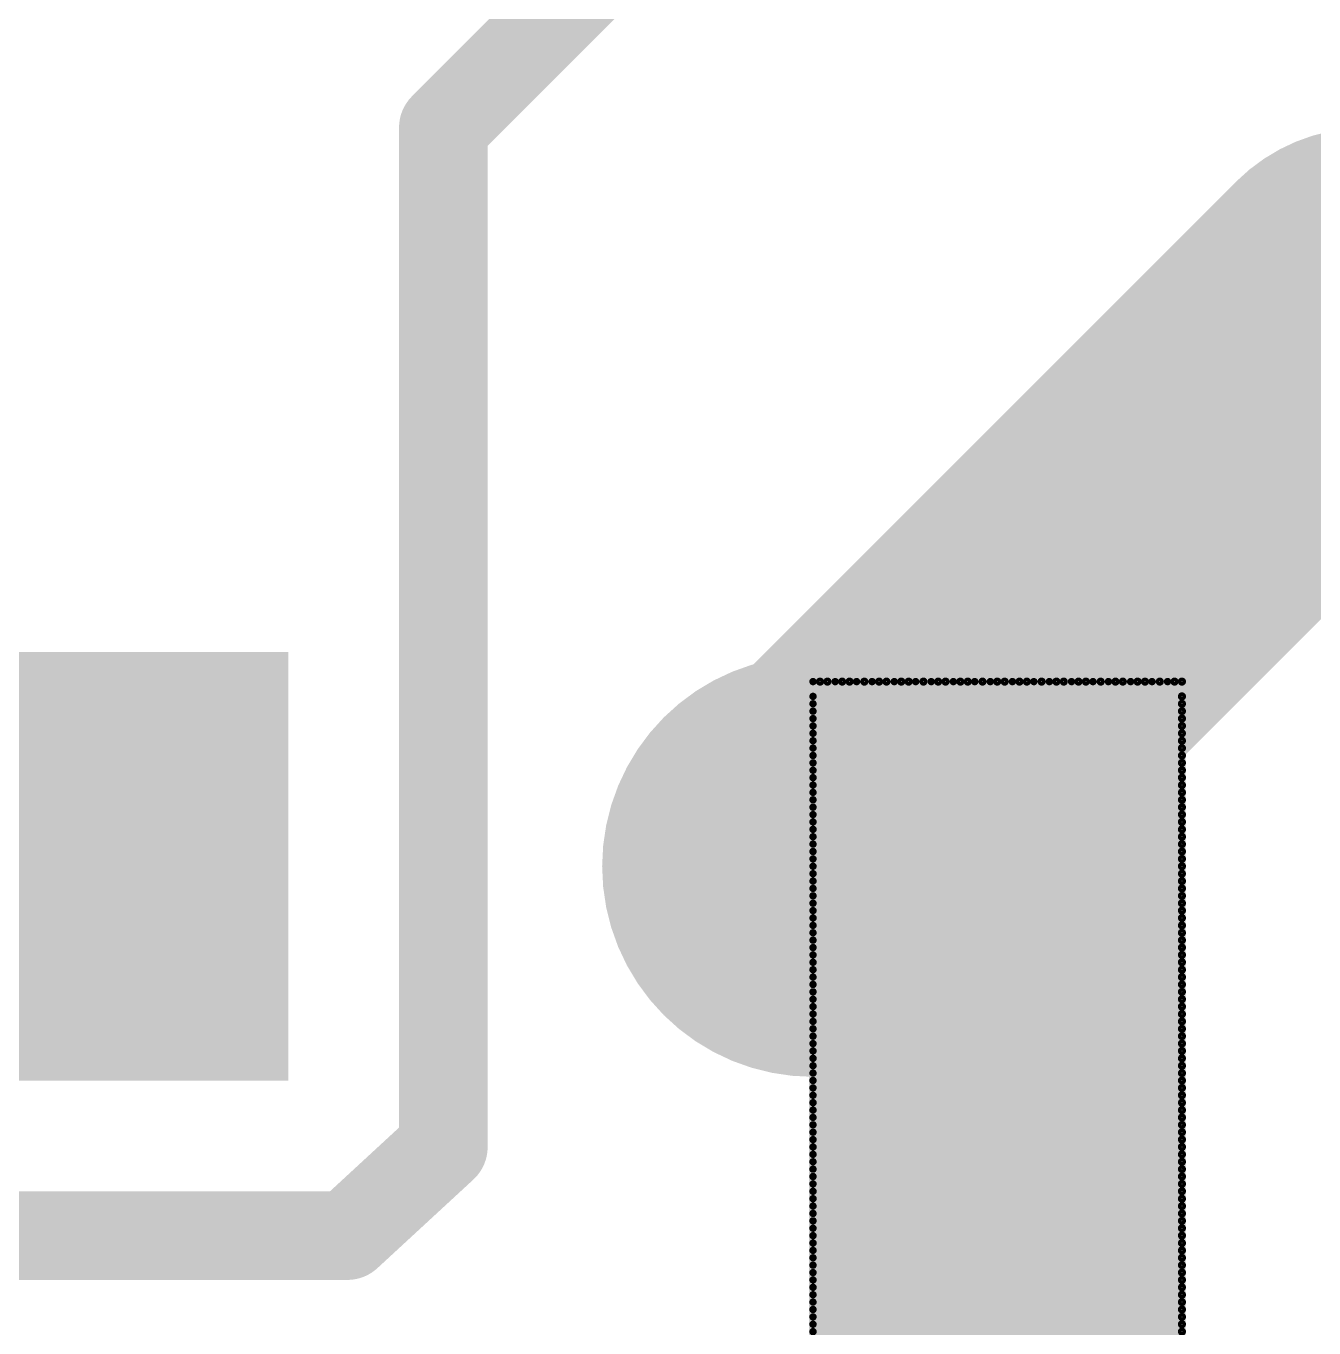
# Model space of a CAD drawing. Extents: x 0.24 to 7.39, y 0.21 to 4.62.
# Drawn here: x 6.9395 to 7.1139, y 1.2085 to 1.3847 of the extents above; entities that cross this region are included whole.
import ezdxf

# ---------------------------------------------------------------- set-up
doc = ezdxf.new("R2010")
doc.units = 0

msp = doc.modelspace()

# ---------------------------------------------------------------- linework, layer by layer
at = {"layer": 'TOP'}
for points, const_width in [([(7.146, 1.521), (6.996, 1.371)], 0.012), ([(6.996, 1.371), (6.996, 1.233)], 0.012), ([(7.121, 1.346), (7.046, 1.271)], 0.05), ([(7.171, 1.346), (7.121, 1.346)], 0.05), ([(7.046, 0.771), (7.046, 1.296)], 0.001), ([(7.046, 1.296), (7.096, 1.296)], 0.001), ([(7.046, 0.846), (7.046, 1.296)], 0.001), ([(7.047, 0.772), (7.047, 1.296)], 0.001), ([(7.048, 0.773), (7.048, 1.296)], 0.001), ([(7.049, 0.774), (7.049, 1.296)], 0.001), ([(7.05, 0.775), (7.05, 1.296)], 0.001), ([(7.051, 0.775), (7.051, 1.296)], 0.001), ([(7.052, 0.776), (7.052, 1.296)], 0.001), ([(7.053, 0.777), (7.053, 1.296)], 0.001), ([(7.053, 0.778), (7.053, 1.296)], 0.001), ([(7.054, 0.779), (7.054, 1.296)], 0.001), ([(7.055, 0.78), (7.055, 1.296)], 0.001), ([(7.056, 0.781), (7.056, 1.296)], 0.001), ([(7.057, 0.782), (7.057, 1.296)], 0.001), ([(7.058, 0.783), (7.058, 1.296)], 0.001), ([(7.059, 0.784), (7.059, 1.296)], 0.001), ([(7.06, 0.784), (7.06, 1.296)], 0.001), ([(7.061, 0.785), (7.061, 1.296)], 0.001), ([(7.062, 0.786), (7.062, 1.296)], 0.001), ([(7.062, 0.787), (7.062, 1.296)], 0.001), ([(7.063, 0.788), (7.063, 1.296)], 0.001), ([(7.064, 0.789), (7.064, 1.296)], 0.001), ([(7.065, 0.79), (7.065, 1.296)], 0.001), ([(7.066, 0.791), (7.066, 1.296)], 0.001), ([(7.067, 0.792), (7.067, 1.296)], 0.001), ([(7.068, 0.793), (7.068, 1.296)], 0.001), ([(7.069, 0.793), (7.069, 1.296)], 0.001), ([(7.07, 0.794), (7.07, 1.296)], 0.001), ([(7.071, 0.795), (7.071, 1.296)], 0.001), ([(7.071, 0.796), (7.071, 1.296)], 0.001), ([(7.072, 0.797), (7.072, 1.296)], 0.001), ([(7.073, 0.798), (7.073, 1.296)], 0.001), ([(7.074, 0.799), (7.074, 1.296)], 0.001), ([(7.075, 0.8), (7.075, 1.296)], 0.001), ([(7.076, 0.801), (7.076, 1.296)], 0.001), ([(7.077, 0.802), (7.077, 1.296)], 0.001), ([(7.078, 0.802), (7.078, 1.296)], 0.001), ([(7.079, 0.803), (7.079, 1.296)], 0.001), ([(7.08, 0.804), (7.08, 1.296)], 0.001), ([(7.08, 0.805), (7.08, 1.296)], 0.001), ([(7.081, 0.806), (7.081, 1.296)], 0.001), ([(7.082, 0.807), (7.082, 1.296)], 0.001), ([(7.083, 0.808), (7.083, 1.296)], 0.001), ([(7.084, 0.809), (7.084, 1.296)], 0.001), ([(7.085, 0.81), (7.085, 1.296)], 0.001), ([(7.086, 0.811), (7.086, 1.296)], 0.001), ([(7.087, 0.811), (7.087, 1.296)], 0.001), ([(7.088, 0.812), (7.088, 1.296)], 0.001), ([(7.089, 0.813), (7.089, 1.296)], 0.001), ([(7.089, 0.814), (7.089, 1.296)], 0.001), ([(7.09, 0.815), (7.09, 1.296)], 0.001), ([(7.091, 0.816), (7.091, 1.296)], 0.001), ([(7.092, 0.817), (7.092, 1.296)], 0.001), ([(7.093, 0.818), (7.093, 1.296)], 0.001), ([(7.094, 0.819), (7.094, 1.296)], 0.001), ([(7.095, 0.82), (7.095, 1.296)], 0.001), ([(7.096, 0.821), (7.096, 1.296)], 0.001), ([(7.046, 1.294), (7.096, 1.294)], 0.001), ([(7.046, 1.294), (7.096, 1.294)], 0.001), ([(7.046, 1.293), (7.096, 1.293)], 0.001), ([(7.046, 1.292), (7.096, 1.292)], 0.001), ([(7.046, 1.291), (7.096, 1.291)], 0.001), ([(7.046, 1.29), (7.096, 1.29)], 0.001), ([(7.046, 1.289), (7.096, 1.289)], 0.001), ([(7.046, 1.288), (7.096, 1.288)], 0.001), ([(7.046, 1.287), (7.096, 1.287)], 0.001), ([(7.046, 1.286), (7.096, 1.286)], 0.001), ([(7.046, 1.285), (7.096, 1.285)], 0.001), ([(7.046, 1.285), (7.096, 1.285)], 0.001), ([(7.046, 1.284), (7.096, 1.284)], 0.001), ([(7.046, 1.283), (7.096, 1.283)], 0.001), ([(7.046, 1.282), (7.096, 1.282)], 0.001), ([(7.046, 1.281), (7.096, 1.281)], 0.001), ([(7.046, 1.28), (7.096, 1.28)], 0.001), ([(7.046, 1.279), (7.096, 1.279)], 0.001), ([(7.046, 1.278), (7.096, 1.278)], 0.001), ([(6.646, 1.271), (6.946, 1.271)], 0.012), ([(7.046, 1.277), (7.096, 1.277)], 0.001), ([(7.046, 1.276), (7.096, 1.276)], 0.001), ([(7.046, 1.276), (7.096, 1.276)], 0.001), ([(7.046, 1.275), (7.096, 1.275)], 0.001), ([(7.046, 1.274), (7.096, 1.274)], 0.001), ([(7.046, 1.273), (7.096, 1.273)], 0.001), ([(7.046, 1.272), (7.096, 1.272)], 0.001), ([(7.046, 1.271), (7.096, 1.271)], 0.001), ([(7.046, 1.27), (7.096, 1.27)], 0.001), ([(7.046, 1.269), (7.096, 1.269)], 0.001), ([(7.046, 1.268), (7.096, 1.268)], 0.001), ([(7.046, 1.267), (7.096, 1.267)], 0.001), ([(7.046, 1.267), (7.096, 1.267)], 0.001), ([(7.046, 1.266), (7.096, 1.266)], 0.001), ([(7.046, 1.265), (7.096, 1.265)], 0.001), ([(7.046, 1.264), (7.096, 1.264)], 0.001), ([(7.046, 1.263), (7.096, 1.263)], 0.001), ([(7.046, 1.262), (7.096, 1.262)], 0.001), ([(7.046, 1.261), (7.096, 1.261)], 0.001), ([(7.046, 1.26), (7.096, 1.26)], 0.001), ([(7.046, 1.259), (7.096, 1.259)], 0.001), ([(7.046, 1.258), (7.096, 1.258)], 0.001), ([(7.046, 1.258), (7.096, 1.258)], 0.001), ([(7.046, 1.257), (7.096, 1.257)], 0.001), ([(7.046, 1.256), (7.096, 1.256)], 0.001), ([(7.046, 1.255), (7.096, 1.255)], 0.001), ([(7.046, 1.254), (7.096, 1.254)], 0.001), ([(7.046, 1.253), (7.096, 1.253)], 0.001), ([(7.046, 1.252), (7.096, 1.252)], 0.001), ([(7.046, 1.251), (7.096, 1.251)], 0.001), ([(7.046, 1.25), (7.096, 1.25)], 0.001), ([(7.046, 1.249), (7.096, 1.249)], 0.001), ([(7.046, 1.249), (7.096, 1.249)], 0.001), ([(7.046, 1.248), (7.096, 1.248)], 0.001), ([(7.046, 1.247), (7.096, 1.247)], 0.001), ([(7.046, 1.246), (7.096, 1.246)], 0.001), ([(7.046, 1.245), (7.096, 1.245)], 0.001), ([(7.046, 1.244), (7.096, 1.244)], 0.001), ([(7.046, 1.243), (7.096, 1.243)], 0.001), ([(7.046, 1.242), (7.096, 1.242)], 0.001), ([(7.046, 1.241), (7.096, 1.241)], 0.001), ([(7.046, 1.24), (7.096, 1.24)], 0.001), ([(7.046, 1.24), (7.096, 1.24)], 0.001), ([(7.046, 1.239), (7.096, 1.239)], 0.001), ([(6.996, 1.233), (6.983, 1.221)], 0.012), ([(7.046, 1.238), (7.096, 1.238)], 0.001), ([(7.046, 1.237), (7.096, 1.237)], 0.001), ([(7.046, 1.236), (7.096, 1.236)], 0.001), ([(7.046, 1.235), (7.096, 1.235)], 0.001), ([(7.046, 1.234), (7.096, 1.234)], 0.001), ([(7.046, 1.233), (7.096, 1.233)], 0.001), ([(7.046, 1.232), (7.096, 1.232)], 0.001), ([(7.046, 1.231), (7.096, 1.231)], 0.001), ([(7.046, 1.231), (7.096, 1.231)], 0.001), ([(7.046, 1.23), (7.096, 1.23)], 0.001), ([(7.046, 1.229), (7.096, 1.229)], 0.001), ([(7.046, 1.228), (7.096, 1.228)], 0.001), ([(6.983, 1.221), (6.896, 1.221)], 0.012), ([(7.046, 1.227), (7.096, 1.227)], 0.001), ([(7.046, 1.226), (7.096, 1.226)], 0.001), ([(7.046, 1.225), (7.096, 1.225)], 0.001), ([(7.046, 1.224), (7.096, 1.224)], 0.001), ([(7.046, 1.223), (7.096, 1.223)], 0.001), ([(7.046, 1.222), (7.096, 1.222)], 0.001), ([(7.046, 1.222), (7.096, 1.222)], 0.001), ([(7.046, 1.221), (7.096, 1.221)], 0.001), ([(7.046, 1.22), (7.096, 1.22)], 0.001), ([(7.046, 1.219), (7.096, 1.219)], 0.001), ([(7.046, 1.218), (7.096, 1.218)], 0.001), ([(7.046, 1.217), (7.096, 1.217)], 0.001), ([(7.046, 1.216), (7.096, 1.216)], 0.001), ([(7.046, 1.215), (7.096, 1.215)], 0.001), ([(7.046, 1.214), (7.096, 1.214)], 0.001), ([(7.046, 1.213), (7.096, 1.213)], 0.001), ([(7.046, 1.213), (7.096, 1.213)], 0.001), ([(7.046, 1.212), (7.096, 1.212)], 0.001), ([(7.046, 1.211), (7.096, 1.211)], 0.001), ([(7.046, 1.21), (7.096, 1.21)], 0.001), ([(7.046, 1.209), (7.096, 1.209)], 0.001), ([(7.046, 1.208), (7.096, 1.208)], 0.001)]:
    msp.add_lwpolyline(points, dxfattribs=dict(at, const_width=const_width))
for points, const_width in [([(6.993, 1.371, 1), (6.999, 1.371, 1)], 0.006), ([(6.993, 1.371, 1), (6.999, 1.371, 1)], 0.006), ([(7.1085, 1.346, 1), (7.1335, 1.346, 1)], 0.025), ([(7.1085, 1.346, 1), (7.1335, 1.346, 1)], 0.025), ([(7.032, 1.271, 1), (7.06, 1.271, 1)], 0.029), ([(7.0335, 1.271, 1), (7.0585, 1.271, 1)], 0.025), ([(7.0458, 1.296, 1), (7.0463, 1.296, 1)], 0.0005), ([(7.0458, 1.296, 1), (7.0463, 1.296, 1)], 0.0005), ([(7.0458, 1.296, 1), (7.0463, 1.296, 1)], 0.0005), ([(7.0467, 1.296, 1), (7.0473, 1.296, 1)], 0.0005), ([(7.0477, 1.296, 1), (7.0483, 1.296, 1)], 0.0005), ([(7.0488, 1.296, 1), (7.0493, 1.296, 1)], 0.0005), ([(7.0497, 1.296, 1), (7.0503, 1.296, 1)], 0.0005), ([(7.0507, 1.296, 1), (7.0513, 1.296, 1)], 0.0005), ([(7.0517, 1.296, 1), (7.0522, 1.296, 1)], 0.0005), ([(7.0527, 1.296, 1), (7.0533, 1.296, 1)], 0.0005), ([(7.0527, 1.296, 1), (7.0533, 1.296, 1)], 0.0005), ([(7.0538, 1.296, 1), (7.0543, 1.296, 1)], 0.0005), ([(7.0547, 1.296, 1), (7.0553, 1.296, 1)], 0.0005), ([(7.0557, 1.296, 1), (7.0563, 1.296, 1)], 0.0005), ([(7.0568, 1.296, 1), (7.0573, 1.296, 1)], 0.0005), ([(7.0577, 1.296, 1), (7.0583, 1.296, 1)], 0.0005), ([(7.0587, 1.296, 1), (7.0593, 1.296, 1)], 0.0005), ([(7.0597, 1.296, 1), (7.0602, 1.296, 1)], 0.0005), ([(7.0607, 1.296, 1), (7.0613, 1.296, 1)], 0.0005), ([(7.0618, 1.296, 1), (7.0623, 1.296, 1)], 0.0005), ([(7.0618, 1.296, 1), (7.0623, 1.296, 1)], 0.0005), ([(7.0627, 1.296, 1), (7.0633, 1.296, 1)], 0.0005), ([(7.0637, 1.296, 1), (7.0643, 1.296, 1)], 0.0005), ([(7.0648, 1.296, 1), (7.0653, 1.296, 1)], 0.0005), ([(7.0657, 1.296, 1), (7.0663, 1.296, 1)], 0.0005), ([(7.0667, 1.296, 1), (7.0673, 1.296, 1)], 0.0005), ([(7.0677, 1.296, 1), (7.0682, 1.296, 1)], 0.0005), ([(7.0687, 1.296, 1), (7.0693, 1.296, 1)], 0.0005), ([(7.0698, 1.296, 1), (7.0703, 1.296, 1)], 0.0005), ([(7.0707, 1.296, 1), (7.0713, 1.296, 1)], 0.0005), ([(7.0707, 1.296, 1), (7.0713, 1.296, 1)], 0.0005), ([(7.0717, 1.296, 1), (7.0723, 1.296, 1)], 0.0005), ([(7.0728, 1.296, 1), (7.0733, 1.296, 1)], 0.0005), ([(7.0737, 1.296, 1), (7.0743, 1.296, 1)], 0.0005), ([(7.0747, 1.296, 1), (7.0753, 1.296, 1)], 0.0005), ([(7.0757, 1.296, 1), (7.0762, 1.296, 1)], 0.0005), ([(7.0767, 1.296, 1), (7.0773, 1.296, 1)], 0.0005), ([(7.0778, 1.296, 1), (7.0783, 1.296, 1)], 0.0005), ([(7.0787, 1.296, 1), (7.0793, 1.296, 1)], 0.0005), ([(7.0797, 1.296, 1), (7.0803, 1.296, 1)], 0.0005), ([(7.0797, 1.296, 1), (7.0803, 1.296, 1)], 0.0005), ([(7.0808, 1.296, 1), (7.0813, 1.296, 1)], 0.0005), ([(7.0817, 1.296, 1), (7.0823, 1.296, 1)], 0.0005), ([(7.0827, 1.296, 1), (7.0833, 1.296, 1)], 0.0005), ([(7.0837, 1.296, 1), (7.0842, 1.296, 1)], 0.0005), ([(7.0847, 1.296, 1), (7.0853, 1.296, 1)], 0.0005), ([(7.0858, 1.296, 1), (7.0863, 1.296, 1)], 0.0005), ([(7.0867, 1.296, 1), (7.0873, 1.296, 1)], 0.0005), ([(7.0877, 1.296, 1), (7.0883, 1.296, 1)], 0.0005), ([(7.0888, 1.296, 1), (7.0893, 1.296, 1)], 0.0005), ([(7.0888, 1.296, 1), (7.0893, 1.296, 1)], 0.0005), ([(7.0897, 1.296, 1), (7.0903, 1.296, 1)], 0.0005), ([(7.0907, 1.296, 1), (7.0913, 1.296, 1)], 0.0005), ([(7.0917, 1.296, 1), (7.0922, 1.296, 1)], 0.0005), ([(7.0927, 1.296, 1), (7.0933, 1.296, 1)], 0.0005), ([(7.0938, 1.296, 1), (7.0943, 1.296, 1)], 0.0005), ([(7.0947, 1.296, 1), (7.0953, 1.296, 1)], 0.0005), ([(7.0957, 1.296, 1), (7.0963, 1.296, 1)], 0.0005), ([(7.0957, 1.296, 1), (7.0963, 1.296, 1)], 0.0005), ([(7.0458, 1.294, 1), (7.0463, 1.294, 1)], 0.0005), ([(7.0458, 1.294, 1), (7.0463, 1.294, 1)], 0.0005), ([(7.0957, 1.294, 1), (7.0963, 1.294, 1)], 0.0005), ([(7.0957, 1.294, 1), (7.0963, 1.294, 1)], 0.0005), ([(7.0458, 1.293, 1), (7.0463, 1.293, 1)], 0.0005), ([(7.0458, 1.292, 1), (7.0463, 1.292, 1)], 0.0005), ([(7.0957, 1.293, 1), (7.0963, 1.293, 1)], 0.0005), ([(7.0957, 1.292, 1), (7.0963, 1.292, 1)], 0.0005), ([(7.0458, 1.291, 1), (7.0463, 1.291, 1)], 0.0005), ([(7.0458, 1.29, 1), (7.0463, 1.29, 1)], 0.0005), ([(7.0957, 1.291, 1), (7.0963, 1.291, 1)], 0.0005), ([(7.0957, 1.29, 1), (7.0963, 1.29, 1)], 0.0005), ([(7.0458, 1.289, 1), (7.0463, 1.289, 1)], 0.0005), ([(7.0458, 1.288, 1), (7.0463, 1.288, 1)], 0.0005), ([(7.0957, 1.289, 1), (7.0963, 1.289, 1)], 0.0005), ([(7.0957, 1.288, 1), (7.0963, 1.288, 1)], 0.0005), ([(7.0458, 1.287, 1), (7.0463, 1.287, 1)], 0.0005), ([(7.0957, 1.287, 1), (7.0963, 1.287, 1)], 0.0005), ([(7.0458, 1.286, 1), (7.0463, 1.286, 1)], 0.0005), ([(7.0458, 1.285, 1), (7.0463, 1.285, 1)], 0.0005), ([(7.0458, 1.285, 1), (7.0463, 1.285, 1)], 0.0005), ([(7.0957, 1.286, 1), (7.0963, 1.286, 1)], 0.0005), ([(7.0957, 1.285, 1), (7.0963, 1.285, 1)], 0.0005), ([(7.0957, 1.285, 1), (7.0963, 1.285, 1)], 0.0005), ([(7.0458, 1.284, 1), (7.0463, 1.284, 1)], 0.0005), ([(7.0458, 1.283, 1), (7.0463, 1.283, 1)], 0.0005), ([(7.0957, 1.284, 1), (7.0963, 1.284, 1)], 0.0005), ([(7.0957, 1.283, 1), (7.0963, 1.283, 1)], 0.0005), ([(7.0458, 1.282, 1), (7.0463, 1.282, 1)], 0.0005), ([(7.0458, 1.281, 1), (7.0463, 1.281, 1)], 0.0005), ([(7.0957, 1.282, 1), (7.0963, 1.282, 1)], 0.0005), ([(7.0957, 1.281, 1), (7.0963, 1.281, 1)], 0.0005), ([(7.0458, 1.28, 1), (7.0463, 1.28, 1)], 0.0005), ([(7.0957, 1.28, 1), (7.0963, 1.28, 1)], 0.0005), ([(7.0458, 1.279, 1), (7.0463, 1.279, 1)], 0.0005), ([(7.0458, 1.278, 1), (7.0463, 1.278, 1)], 0.0005), ([(7.0957, 1.279, 1), (7.0963, 1.279, 1)], 0.0005), ([(7.0957, 1.278, 1), (7.0963, 1.278, 1)], 0.0005), ([(6.943, 1.271, 1), (6.949, 1.271, 1)], 0.006), ([(7.0458, 1.277, 1), (7.0463, 1.277, 1)], 0.0005), ([(7.0458, 1.276, 1), (7.0463, 1.276, 1)], 0.0005), ([(7.0458, 1.276, 1), (7.0463, 1.276, 1)], 0.0005), ([(7.0957, 1.277, 1), (7.0963, 1.277, 1)], 0.0005), ([(7.0957, 1.276, 1), (7.0963, 1.276, 1)], 0.0005), ([(7.0957, 1.276, 1), (7.0963, 1.276, 1)], 0.0005), ([(7.0458, 1.275, 1), (7.0463, 1.275, 1)], 0.0005), ([(7.0458, 1.274, 1), (7.0463, 1.274, 1)], 0.0005), ([(7.0957, 1.275, 1), (7.0963, 1.275, 1)], 0.0005), ([(7.0957, 1.274, 1), (7.0963, 1.274, 1)], 0.0005), ([(7.0458, 1.273, 1), (7.0463, 1.273, 1)], 0.0005), ([(7.0957, 1.273, 1), (7.0963, 1.273, 1)], 0.0005), ([(7.0957, 1.272, 1), (7.0963, 1.272, 1)], 0.0005), ([(7.0458, 1.272, 1), (7.0463, 1.272, 1)], 0.0005), ([(7.0458, 1.271, 1), (7.0463, 1.271, 1)], 0.0005), ([(7.0957, 1.271, 1), (7.0963, 1.271, 1)], 0.0005), ([(7.0458, 1.27, 1), (7.0463, 1.27, 1)], 0.0005), ([(7.0458, 1.269, 1), (7.0463, 1.269, 1)], 0.0005), ([(7.0957, 1.27, 1), (7.0963, 1.27, 1)], 0.0005), ([(7.0957, 1.269, 1), (7.0963, 1.269, 1)], 0.0005), ([(7.0458, 1.268, 1), (7.0463, 1.268, 1)], 0.0005), ([(7.0458, 1.267, 1), (7.0463, 1.267, 1)], 0.0005), ([(7.0458, 1.267, 1), (7.0463, 1.267, 1)], 0.0005), ([(7.0957, 1.268, 1), (7.0963, 1.268, 1)], 0.0005), ([(7.0957, 1.267, 1), (7.0963, 1.267, 1)], 0.0005), ([(7.0957, 1.267, 1), (7.0963, 1.267, 1)], 0.0005), ([(7.0458, 1.266, 1), (7.0463, 1.266, 1)], 0.0005), ([(7.0458, 1.265, 1), (7.0463, 1.265, 1)], 0.0005), ([(7.0957, 1.266, 1), (7.0963, 1.266, 1)], 0.0005), ([(7.0957, 1.265, 1), (7.0963, 1.265, 1)], 0.0005), ([(7.0458, 1.264, 1), (7.0463, 1.264, 1)], 0.0005), ([(7.0957, 1.264, 1), (7.0963, 1.264, 1)], 0.0005), ([(7.0458, 1.263, 1), (7.0463, 1.263, 1)], 0.0005), ([(7.0458, 1.262, 1), (7.0463, 1.262, 1)], 0.0005), ([(7.0957, 1.263, 1), (7.0963, 1.263, 1)], 0.0005), ([(7.0957, 1.262, 1), (7.0963, 1.262, 1)], 0.0005), ([(7.0458, 1.261, 1), (7.0463, 1.261, 1)], 0.0005), ([(7.0458, 1.26, 1), (7.0463, 1.26, 1)], 0.0005), ([(7.0957, 1.261, 1), (7.0963, 1.261, 1)], 0.0005), ([(7.0957, 1.26, 1), (7.0963, 1.26, 1)], 0.0005), ([(7.0458, 1.259, 1), (7.0463, 1.259, 1)], 0.0005), ([(7.0458, 1.258, 1), (7.0463, 1.258, 1)], 0.0005), ([(7.0458, 1.258, 1), (7.0463, 1.258, 1)], 0.0005), ([(7.0957, 1.259, 1), (7.0963, 1.259, 1)], 0.0005), ([(7.0957, 1.258, 1), (7.0963, 1.258, 1)], 0.0005), ([(7.0957, 1.258, 1), (7.0963, 1.258, 1)], 0.0005), ([(7.0458, 1.257, 1), (7.0463, 1.257, 1)], 0.0005), ([(7.0957, 1.257, 1), (7.0963, 1.257, 1)], 0.0005), ([(7.0458, 1.256, 1), (7.0463, 1.256, 1)], 0.0005), ([(7.0458, 1.255, 1), (7.0463, 1.255, 1)], 0.0005), ([(7.0957, 1.256, 1), (7.0963, 1.256, 1)], 0.0005), ([(7.0957, 1.255, 1), (7.0963, 1.255, 1)], 0.0005), ([(7.0458, 1.254, 1), (7.0463, 1.254, 1)], 0.0005), ([(7.0458, 1.253, 1), (7.0463, 1.253, 1)], 0.0005), ([(7.0957, 1.254, 1), (7.0963, 1.254, 1)], 0.0005), ([(7.0957, 1.253, 1), (7.0963, 1.253, 1)], 0.0005), ([(7.0458, 1.252, 1), (7.0463, 1.252, 1)], 0.0005), ([(7.0458, 1.251, 1), (7.0463, 1.251, 1)], 0.0005), ([(7.0957, 1.252, 1), (7.0963, 1.252, 1)], 0.0005), ([(7.0957, 1.251, 1), (7.0963, 1.251, 1)], 0.0005), ([(7.0458, 1.25, 1), (7.0463, 1.25, 1)], 0.0005), ([(7.0957, 1.25, 1), (7.0963, 1.25, 1)], 0.0005), ([(7.0458, 1.249, 1), (7.0463, 1.249, 1)], 0.0005), ([(7.0458, 1.249, 1), (7.0463, 1.249, 1)], 0.0005), ([(7.0458, 1.248, 1), (7.0463, 1.248, 1)], 0.0005), ([(7.0957, 1.249, 1), (7.0963, 1.249, 1)], 0.0005), ([(7.0957, 1.249, 1), (7.0963, 1.249, 1)], 0.0005), ([(7.0957, 1.248, 1), (7.0963, 1.248, 1)], 0.0005), ([(7.0458, 1.247, 1), (7.0463, 1.247, 1)], 0.0005), ([(7.0458, 1.246, 1), (7.0463, 1.246, 1)], 0.0005), ([(7.0957, 1.247, 1), (7.0963, 1.247, 1)], 0.0005), ([(7.0957, 1.246, 1), (7.0963, 1.246, 1)], 0.0005), ([(7.0458, 1.245, 1), (7.0463, 1.245, 1)], 0.0005), ([(7.0458, 1.244, 1), (7.0463, 1.244, 1)], 0.0005), ([(7.0957, 1.245, 1), (7.0963, 1.245, 1)], 0.0005), ([(7.0957, 1.244, 1), (7.0963, 1.244, 1)], 0.0005), ([(7.0458, 1.243, 1), (7.0463, 1.243, 1)], 0.0005), ([(7.0957, 1.243, 1), (7.0963, 1.243, 1)], 0.0005), ([(7.0458, 1.242, 1), (7.0463, 1.242, 1)], 0.0005), ([(7.0458, 1.241, 1), (7.0463, 1.241, 1)], 0.0005), ([(7.0957, 1.242, 1), (7.0963, 1.242, 1)], 0.0005), ([(7.0957, 1.241, 1), (7.0963, 1.241, 1)], 0.0005), ([(7.0458, 1.24, 1), (7.0463, 1.24, 1)], 0.0005), ([(7.0458, 1.24, 1), (7.0463, 1.24, 1)], 0.0005), ([(7.0458, 1.239, 1), (7.0463, 1.239, 1)], 0.0005), ([(7.0957, 1.24, 1), (7.0963, 1.24, 1)], 0.0005), ([(7.0957, 1.24, 1), (7.0963, 1.24, 1)], 0.0005), ([(7.0957, 1.239, 1), (7.0963, 1.239, 1)], 0.0005), ([(6.993, 1.233, 1), (6.999, 1.233, 1)], 0.006), ([(6.993, 1.233, 1), (6.999, 1.233, 1)], 0.006), ([(7.0458, 1.238, 1), (7.0463, 1.238, 1)], 0.0005), ([(7.0458, 1.237, 1), (7.0463, 1.237, 1)], 0.0005), ([(7.0957, 1.238, 1), (7.0963, 1.238, 1)], 0.0005), ([(7.0957, 1.237, 1), (7.0963, 1.237, 1)], 0.0005), ([(7.0458, 1.236, 1), (7.0463, 1.236, 1)], 0.0005), ([(7.0957, 1.236, 1), (7.0963, 1.236, 1)], 0.0005), ([(7.0957, 1.235, 1), (7.0963, 1.235, 1)], 0.0005), ([(7.0458, 1.235, 1), (7.0463, 1.235, 1)], 0.0005), ([(7.0458, 1.234, 1), (7.0463, 1.234, 1)], 0.0005), ([(7.0957, 1.234, 1), (7.0963, 1.234, 1)], 0.0005), ([(7.0458, 1.233, 1), (7.0463, 1.233, 1)], 0.0005), ([(7.0458, 1.232, 1), (7.0463, 1.232, 1)], 0.0005), ([(7.0957, 1.233, 1), (7.0963, 1.233, 1)], 0.0005), ([(7.0957, 1.232, 1), (7.0963, 1.232, 1)], 0.0005), ([(7.0458, 1.231, 1), (7.0463, 1.231, 1)], 0.0005), ([(7.0458, 1.231, 1), (7.0463, 1.231, 1)], 0.0005), ([(7.0458, 1.23, 1), (7.0463, 1.23, 1)], 0.0005), ([(7.0957, 1.231, 1), (7.0963, 1.231, 1)], 0.0005), ([(7.0957, 1.231, 1), (7.0963, 1.231, 1)], 0.0005), ([(7.0957, 1.23, 1), (7.0963, 1.23, 1)], 0.0005), ([(7.0458, 1.229, 1), (7.0463, 1.229, 1)], 0.0005), ([(7.0458, 1.228, 1), (7.0463, 1.228, 1)], 0.0005), ([(7.0957, 1.229, 1), (7.0963, 1.229, 1)], 0.0005), ([(7.0957, 1.228, 1), (7.0963, 1.228, 1)], 0.0005), ([(6.98, 1.221, 1), (6.986, 1.221, 1)], 0.006), ([(6.98, 1.221, 1), (6.986, 1.221, 1)], 0.006), ([(7.0458, 1.227, 1), (7.0463, 1.227, 1)], 0.0005), ([(7.0957, 1.227, 1), (7.0963, 1.227, 1)], 0.0005), ([(7.0458, 1.226, 1), (7.0463, 1.226, 1)], 0.0005), ([(7.0458, 1.225, 1), (7.0463, 1.225, 1)], 0.0005), ([(7.0957, 1.226, 1), (7.0963, 1.226, 1)], 0.0005), ([(7.0957, 1.225, 1), (7.0963, 1.225, 1)], 0.0005), ([(7.0458, 1.224, 1), (7.0463, 1.224, 1)], 0.0005), ([(7.0458, 1.223, 1), (7.0463, 1.223, 1)], 0.0005), ([(7.0957, 1.224, 1), (7.0963, 1.224, 1)], 0.0005), ([(7.0957, 1.223, 1), (7.0963, 1.223, 1)], 0.0005), ([(7.0458, 1.222, 1), (7.0463, 1.222, 1)], 0.0005), ([(7.0458, 1.222, 1), (7.0463, 1.222, 1)], 0.0005), ([(7.0458, 1.221, 1), (7.0463, 1.221, 1)], 0.0005), ([(7.0957, 1.222, 1), (7.0963, 1.222, 1)], 0.0005), ([(7.0957, 1.222, 1), (7.0963, 1.222, 1)], 0.0005), ([(7.0957, 1.221, 1), (7.0963, 1.221, 1)], 0.0005), ([(7.0458, 1.22, 1), (7.0463, 1.22, 1)], 0.0005), ([(7.0957, 1.22, 1), (7.0963, 1.22, 1)], 0.0005), ([(7.0458, 1.219, 1), (7.0463, 1.219, 1)], 0.0005), ([(7.0458, 1.218, 1), (7.0463, 1.218, 1)], 0.0005), ([(7.0957, 1.219, 1), (7.0963, 1.219, 1)], 0.0005), ([(7.0957, 1.218, 1), (7.0963, 1.218, 1)], 0.0005), ([(7.0458, 1.217, 1), (7.0463, 1.217, 1)], 0.0005), ([(7.0458, 1.216, 1), (7.0463, 1.216, 1)], 0.0005), ([(7.0957, 1.217, 1), (7.0963, 1.217, 1)], 0.0005), ([(7.0957, 1.216, 1), (7.0963, 1.216, 1)], 0.0005), ([(7.0458, 1.215, 1), (7.0463, 1.215, 1)], 0.0005), ([(7.0458, 1.214, 1), (7.0463, 1.214, 1)], 0.0005), ([(7.0957, 1.215, 1), (7.0963, 1.215, 1)], 0.0005), ([(7.0957, 1.214, 1), (7.0963, 1.214, 1)], 0.0005), ([(7.0458, 1.213, 1), (7.0463, 1.213, 1)], 0.0005), ([(7.0458, 1.213, 1), (7.0463, 1.213, 1)], 0.0005), ([(7.0957, 1.213, 1), (7.0963, 1.213, 1)], 0.0005), ([(7.0957, 1.213, 1), (7.0963, 1.213, 1)], 0.0005), ([(7.0458, 1.212, 1), (7.0463, 1.212, 1)], 0.0005), ([(7.0458, 1.211, 1), (7.0463, 1.211, 1)], 0.0005), ([(7.0957, 1.212, 1), (7.0963, 1.212, 1)], 0.0005), ([(7.0957, 1.211, 1), (7.0963, 1.211, 1)], 0.0005), ([(7.0458, 1.21, 1), (7.0463, 1.21, 1)], 0.0005), ([(7.0458, 1.209, 1), (7.0463, 1.209, 1)], 0.0005), ([(7.0957, 1.21, 1), (7.0963, 1.21, 1)], 0.0005), ([(7.0957, 1.209, 1), (7.0963, 1.209, 1)], 0.0005), ([(7.0458, 1.208, 1), (7.0463, 1.208, 1)], 0.0005), ([(7.0957, 1.208, 1), (7.0963, 1.208, 1)], 0.0005)]:
    msp.add_lwpolyline(points, format="xyb", close=True, dxfattribs=dict(at, const_width=const_width))
msp.add_solid([(6.917, 1.242), (6.975, 1.242), (6.917, 1.3), (6.975, 1.3)], dxfattribs=at)

doc.saveas('drawing.dxf')
